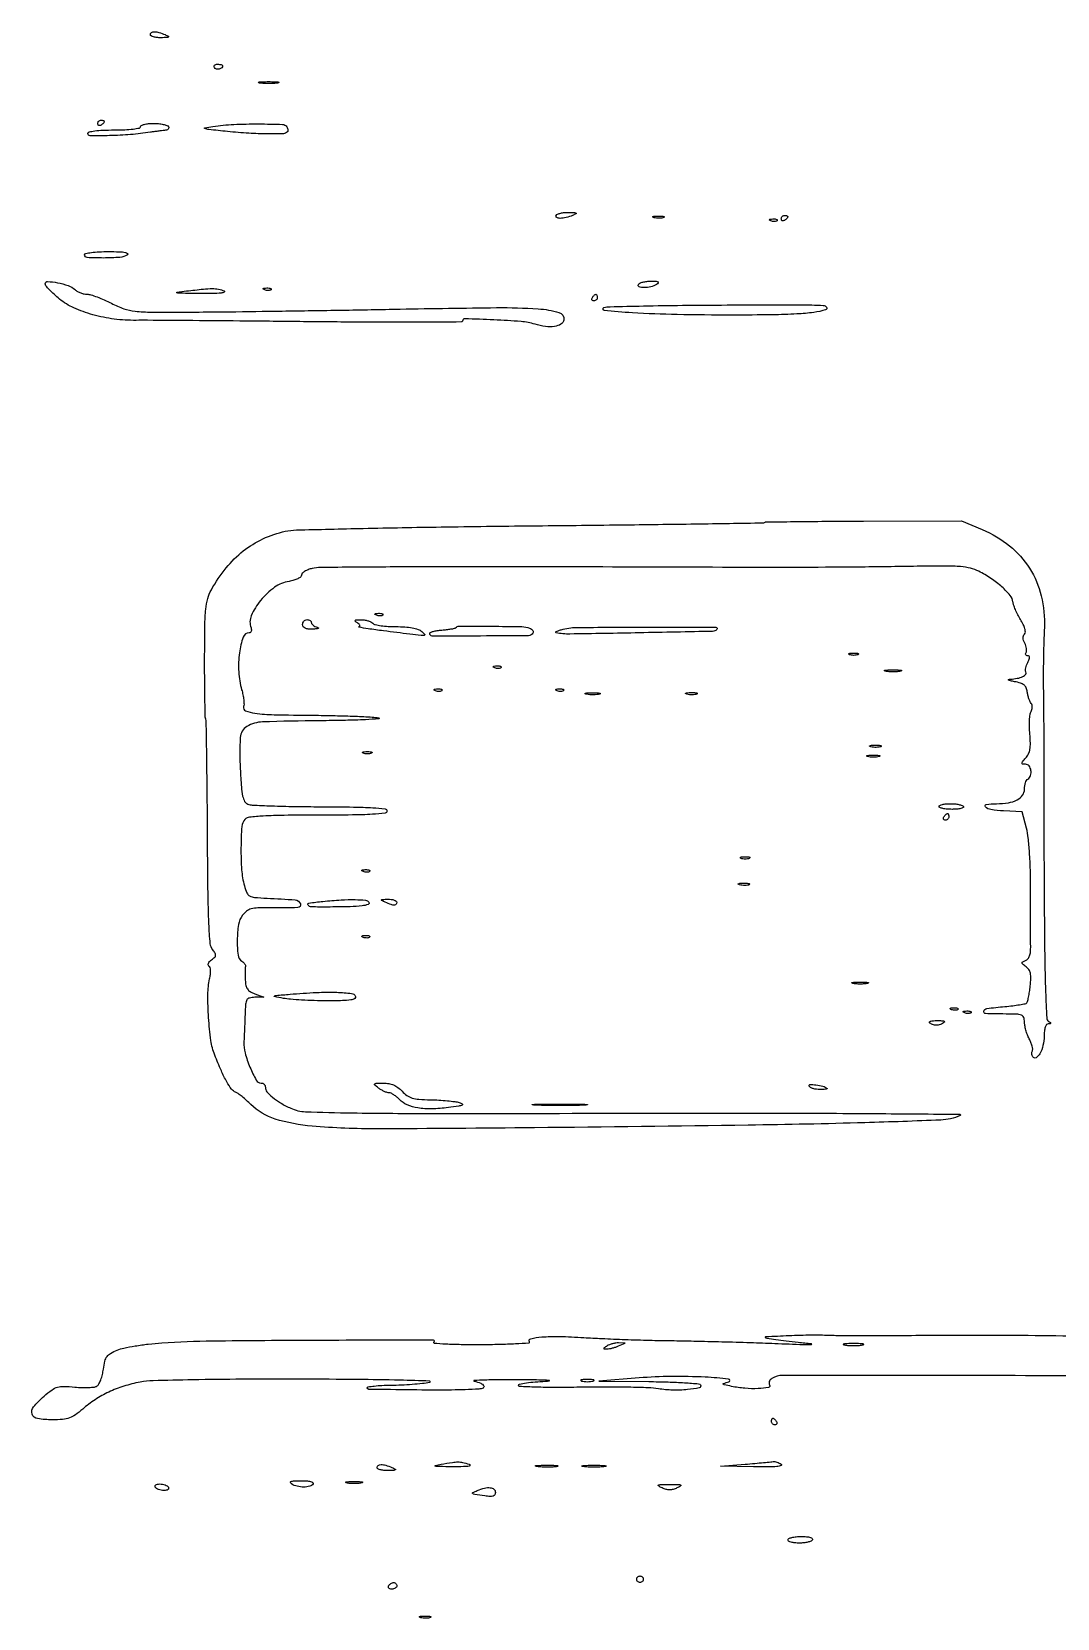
# Model space of a CAD drawing. Extents: x 0 to 1897, y 0 to 3427.
# Drawn here: x 499.9 to 812, y 455.1 to 937.9 of the extents above; entities that cross this region are included whole.
import ezdxf

# ---------------------------------------------------------------- set-up
doc = ezdxf.new("R2010")
doc.units = 0
doc.header["$MEASUREMENT"] = 0

msp = doc.modelspace()

# ---------------------------------------------------------------- linework, layer by layer
for points in [[(540.5, 937, -0.018923), (541.506264, 936.521716, -0.552992), (541.524829, 936.287152, -0.150234), (541.080913, 936.12949, -0.005351), (539.25, 936.070285, -0.029148), (538.004754, 936.115952, -0.045955), (536.954687, 936.314396, -0.058404), (536.222366, 936.619968, -0.271066), (536, 937, -0.255204), (536.34712, 937.635791, -0.143808), (537.213987, 937.89038, -0.073362), (538.629152, 937.681619, -0.028241)], [(558, 927.559017, -0.211827), (557.716404, 926.919648, -0.127879), (556.969093, 926.529206, -0.122608), (556.101938, 926.54388, -0.191362), (555.510081, 926.983688, -0.136093), (555.397824, 927.36964, -0.190788), (555.524436, 927.701458, -0.140899), (555.890269, 927.925389, -0.067432), (556.440983, 928, -0.026751), (557.038367, 927.968016, -0.042195), (557.542039, 927.870461, -0.051652), (557.89701, 927.729146, -0.279105)], [(574.75, 922.283746, -0.023547), (573.497782, 922.153981, -0.014044), (572, 922.111902, -0.014044), (570.502218, 922.153981, -0.023547), (569.25, 922.283746, -0.124239), (568.887591, 922.435926, -0.664672), (568.923437, 922.577962, -0.03126), (570.02938, 922.675363, -0.006336), (572, 922.700336, -0.006336), (573.97062, 922.675363, -0.03126), (575.076563, 922.577962, -0.664672), (575.112409, 922.435926, -0.124239)], [(541.5, 909, -0.171676), (541.585014, 908.607946, -0.170004), (541.405088, 908.247771, -0.113599), (540.956852, 907.976342, -0.058053), (540.309017, 907.843476, 0.006601), (539.439714, 907.756685, 0.002942), (538.297024, 907.620528, 0.002912), (537.08944, 907.462279, 0.003939), (536, 907.304302, -0.017674), (529.98932, 906.600652, -0.014903), (523.591245, 906.271577, -0.006559), (517.669565, 906.22143, -0.412853), (517, 906.894115, -0.342148), (517.379931, 907.384333, -0.028703), (519.058506, 907.715441, -0.024795), (521.540761, 907.933909, -0.009552), (525, 908, 0.010616), (528.198174, 908.067911, 0.020476), (530.75, 908.28125, 0.01702), (532.659026, 908.586179, 0.358912), (533, 909, -0.293924), (533.248983, 909.38696, -0.044731), (534.157664, 909.70625, -0.038191), (535.43068, 909.927595, -0.023957), (536.940983, 910, -0.023552), (538.49521, 909.92675, -0.030444), (539.90585, 909.70625, -0.031293), (541.01959, 909.387806, -0.17067)], [(522, 910.559017, -0.151918), (521.934461, 910.34829, -0.038439), (521.70625, 910.066025, -0.035638), (521.382774, 909.768994, -0.029505), (521, 909.5, -0.082592), (520.6179, 909.343488, -0.161196), (520.29375, 909.3746, -0.182303), (520.078288, 909.586039, -0.108972), (520, 909.940983, -0.093332), (520.076123, 910.345238, -0.09642), (520.29375, 910.688914, -0.099167), (520.618444, 910.918938, -0.105053), (521, 911, -0.042167), (521.382849, 910.967655, -0.061769), (521.70625, 910.870461, -0.081139), (521.92554, 910.727648, -0.210953)], [(577.541119, 908.933469, -0.047137), (577.759624, 908.491746, -0.058048), (577.872931, 908.046517, -0.068945), (577.871233, 907.663993, -0.162223), (577.745073, 907.41174, -0.191277), (576.470174, 906.86155, -0.008936), (571.684744, 906.806279, -0.013855), (565.931302, 907.002146, -0.009854), (559.5, 907.527104, -0.001474), (553.836693, 908.118793, -0.055877), (552.586182, 908.396707, -0.768447), (552.605471, 908.672063, -0.012867), (555, 909.070101, -0.022361), (561.394223, 909.674714, -0.013907), (568.92791, 909.8386, -0.006229), (576.208484, 909.703755, -0.251682)], [(664.5, 882, -0.040316), (662.496822, 881.324433, -0.061247), (660.675382, 881.100478, -0.134003), (659.653312, 881.379408, -0.4203), (659.5, 882, -0.156831), (659.947323, 882.38146, -0.038911), (660.873838, 882.685604, -0.035978), (662.042126, 882.883116, -0.029403), (663.309017, 882.929715, -0.005245), (665.120534, 882.870796, -0.156206), (665.545393, 882.714308, -0.547298), (665.523682, 882.482909, -0.017465)], [(692.269032, 881.344063, -0.06278), (691.671085, 881.185595, -0.030339), (690.880008, 881.127736, -0.029507), (690.036634, 881.167106, -0.037336), (689.269032, 881.307009, -0.087174), (688.883358, 881.48334, -0.597527), (688.900903, 881.643467, -0.080377), (689.431793, 881.764444, -0.012823), (690.5, 881.805051, -0.014395), (691.580113, 881.787295, -0.052471), (692.257153, 881.684921, -0.333666), (692.386009, 881.52287, -0.31318)], [(726.729167, 880.395833, -0.126455), (726.402231, 880.202593, -0.060344), (725.916927, 880.123424, -0.05415), (725.359369, 880.160852, -0.051402), (724.8125, 880.316886, -0.054073), (724.395823, 880.538436, -0.470617), (724.37858, 880.720685, -0.168741), (724.670344, 880.862007, -0.018894), (725.416667, 880.921053, -0.028489), (726.112848, 880.910055, -0.077125), (726.592839, 880.799335, -0.208169), (726.77538, 880.614691, -0.296942)], [(730, 881.559017, -0.151918), (729.934461, 881.34829, -0.038439), (729.70625, 881.066025, -0.035638), (729.382774, 880.768994, -0.029505), (729, 880.5, -0.082592), (728.6179, 880.343488, -0.161196), (728.29375, 880.3746, -0.182303), (728.078288, 880.586039, -0.108972), (728, 880.940983, -0.093332), (728.076123, 881.345238, -0.09642), (728.29375, 881.688914, -0.099167), (728.618444, 881.918938, -0.105053), (729, 882, -0.042167), (729.382849, 881.967655, -0.061769), (729.70625, 881.870461, -0.081139), (729.92554, 881.727648, -0.210953)], [(529, 870, -0.125324), (526.689857, 869.223181, -0.018762), (521.75568, 869.037967, -0.013245), (516.787533, 869.169599, -0.39878), (516, 870, -0.353136), (516.328989, 870.407723, -0.019488), (518.058672, 870.711697, -0.022299), (520.377702, 870.921917, -0.011982), (523.25, 870.984687, -0.007264), (526.540485, 870.929926, -0.034623), (528.410613, 870.741557, -0.155409), (529.044105, 870.413397, -0.477379)], [(513.078741, 859.415387, 0.054799), (513.835829, 858.873286, 0.035924), (514.807399, 858.41577, 0.035985), (515.831331, 858.103126, 0.05616), (516.746579, 858, -0.073405), (517.881769, 857.832439, -0.015445), (519.788327, 857.192188, -0.015873), (521.973203, 856.302719, -0.014451), (524.167838, 855.25, 0.034912), (527.959541, 853.618375, 0.05809), (531.349199, 852.858535, 0.025222), (536.374177, 852.586738, 0.002075), (549.5, 852.593899, 0.001875), (559.985467, 852.682445, 0.000547), (576.118832, 852.896841, 0.00055), (594.281669, 853.178062, 0.000589), (612.032194, 853.493334, -0.002073), (641.377133, 853.927387, -0.019413), (654.006853, 853.57142, -0.050771), (660.339467, 852.494466, -0.390486), (661.794684, 850.154329, -0.214644), (660.911481, 848.893603, -0.098931), (658.981573, 848.211771, -0.069234), (656.24611, 848.20044, -0.041013), (653.0537, 848.901219, 0.05474), (648.805606, 849.712473, 0.00925), (640.545001, 850.215556, 0.003326), (631.714412, 850.530712, 0.423062), (630.999272, 849.835269, -0.41318), (630.730885, 849.565342, -0.000195), (617.120099, 849.507684, -0.002199), (601.867998, 849.516098, -0.001318), (583.75, 849.653538, 0.000225), (565.295962, 849.833866, 0.000324), (548.9611, 849.975537, 0.000169), (535.112894, 850.081995, 0.005207), (531.670765, 850.07145, -0.035509), (525.009334, 850.454982, -0.035605), (518.475336, 851.777313, -0.037974), (512.709191, 853.861046, -0.066044), (508.39088, 856.535903, -0.013233), (506.708931, 857.990201, -0.018458), (505.289821, 859.383763, -0.015053), (504.212474, 860.593772, -0.176128), (504, 861.17824, -0.430259), (504.751587, 861.889963, -0.034342), (507.777138, 861.515534, -0.036821), (511.023958, 860.633021, -0.098287)], [(558.5, 859, -0.64881), (558.504756, 858.656937, -0.083118), (557.521388, 858.387184, -0.022011), (555.00585, 858.24147, -0.005901), (551, 858.233282, -0.001071), (545.312756, 858.300965, -0.043863), (544.085745, 858.426199, -0.845117), (544.089733, 858.608357, -0.005915), (547, 859, -0.004537), (552.12529, 859.580933, -0.025954), (554.858328, 859.722893, -0.048165), (556.747794, 859.540456, -0.053387)], [(572.729167, 859.395833, -0.126455), (572.402231, 859.202593, -0.060344), (571.916927, 859.123424, -0.05415), (571.359369, 859.160852, -0.051402), (570.8125, 859.316886, -0.054073), (570.395823, 859.538436, -0.470617), (570.37858, 859.720685, -0.168741), (570.670344, 859.862007, -0.018894), (571.416667, 859.921053, -0.028489), (572.112848, 859.910055, -0.077125), (572.592839, 859.799335, -0.208169), (572.77538, 859.614691, -0.296942)], [(690, 861, -0.086211), (688.307113, 860.280789, -0.057498), (686.209232, 860.038739, -0.091939), (684.731764, 860.312729, -0.470062), (684.5, 861, -0.154173), (684.946892, 861.385117, -0.038112), (685.873838, 861.701752, -0.035387), (687.042129, 861.917041, -0.02908), (688.309017, 861.984687, -0.010855), (689.891116, 861.94274, -0.120351), (690.493051, 861.764579, -0.473384), (690.541172, 861.464916, -0.068112)], [(672, 857, -0.105053), (671.918938, 856.618444, -0.099167), (671.688914, 856.29375, -0.09642), (671.345238, 856.076123, -0.093332), (670.940983, 856, -0.108972), (670.586039, 856.078288, -0.182303), (670.3746, 856.29375, -0.161196), (670.343488, 856.6179, -0.082592), (670.5, 857, -0.029505), (670.768994, 857.382774, -0.035638), (671.066025, 857.70625, -0.038439), (671.34829, 857.934461, -0.151918), (671.559017, 858, -0.210953), (671.727648, 857.92554, -0.081139), (671.870461, 857.70625, -0.061769), (671.967655, 857.382849, -0.042167)], [(741.5, 853.285343, -0.045184), (737.871478, 852.481509, -0.017711), (732.762029, 852.008642, -0.011086), (725.233772, 851.747349, -0.002811), (713, 851.662924, -0.005293), (696.281608, 851.818523, -0.009732), (682.682714, 852.354002, -0.014203), (674.058565, 853.10815, -0.830808), (674, 853.959578, -0.057064), (675.883472, 854.223034, -0.001029), (686.046875, 854.455954, -0.002547), (697.906301, 854.642895, -0.001696), (711.5, 854.741797, -0.000677), (733.724938, 854.797997, -0.012422), (740.786198, 854.630838, -0.250678), (741.782845, 854.033767, -0.483764)], [(789.159831, 786.37634, -0.070356), (797.458342, 781.450691, -0.082712), (803.546369, 774.642303, -0.082468), (807.111065, 766.210699, -0.069441), (808.048736, 756.550541, 0.003486), (807.831239, 750.325691, 0.005138), (807.734549, 744.857243, 0.003793), (807.735738, 738.303309, 0.001046), (807.837329, 728, -0.000938), (807.887406, 723.030382, -0.001188), (807.914156, 718.4375, -0.000934), (807.920243, 714.585213, -0.009692), (807.889057, 713, 0.010306), (807.854596, 711.131572, 0.000163), (807.881116, 700.5125, 0.000431), (807.926628, 688.168811, 0.000286), (807.999199, 674, 0.001686), (808.155113, 656.8032, 0.00598), (808.424215, 645.775441, 0.002883), (808.760769, 637.790089, 0.242867), (809.353513, 636.765313, -0.021154), (809.867511, 636.404389, -0.269626), (809.953627, 636.194635, -0.339867), (809.810311, 636.053309, -0.027737), (809.25, 636.015313, 0.23137), (808.731607, 635.753948, 0.08041), (808.327948, 634.994594, 0.054009), (808.062409, 633.808276, 0.025958), (807.968197, 632.25, -0.05597), (807.626048, 629.419689, -0.066582), (806.666163, 626.908411, -0.132248), (805.519687, 625.704655, -0.41223), (804.536984, 625.940159, -0.062945), (804.324275, 626.406603, -0.056074), (804.223555, 626.930046, -0.059301), (804.243728, 627.429118, -0.098999), (804.389805, 627.8217, 0.170941), (804.497023, 628.312766, 0.032775), (804.322874, 629.222354, 0.031518), (803.96633, 630.30657, 0.024468), (803.448822, 631.436007, -0.029509), (802.893996, 632.679824, -0.021945), (802.425591, 634.109083, -0.022339), (802.102419, 635.500973, -0.0459), (802, 636.614307, 0.088644), (801.75833, 637.966742, 0.220548), (801.062672, 638.659068, 0.080936), (799.543407, 638.947051, 0.006453), (795.440983, 639, -0.009965), (790.147628, 639.105507, -0.48096), (789.597458, 639.853245, -0.304601), (790.5366, 640.672276, -0.008853), (796.050589, 641.270871, 0.0074), (798.429671, 641.522148, 0.010711), (800.522068, 641.820109, 0.006637), (802.253632, 642.128311, 0.150107), (802.696272, 642.362939, 0.136682), (802.93169, 642.780163, 0.00976), (803.228419, 644.091595, 0.013157), (803.514559, 645.694191, 0.009534), (803.751972, 647.491863, 0.017847), (803.935333, 649.882498, 0.062897), (803.805062, 651.415559, 0.096373), (803.343432, 652.499691, 0.086393), (802.494404, 653.380434, -0.014283), (801.476922, 654.170001, -0.203198), (801.268513, 654.568995, -0.301399), (801.451465, 654.899897, -0.02847), (802.339688, 655.300109, 0.127976), (803.058565, 655.814381, 0.089935), (803.551578, 656.683764, 0.062714), (803.825116, 657.959525, 0.026605), (803.8825, 659.710935, -0.00409), (803.855135, 661.942237, -0.000637), (803.84275, 666.352587, -0.000709), (803.842149, 671.553577, -0.000618), (803.855974, 677, 0.007813), (803.786955, 682.823728, 0.010119), (803.532183, 688.159417, 0.010782), (803.131763, 692.620845, 0.036305), (802.596973, 695.5), (801.287024, 700.5), (795.643512, 700.799904, -0.023134), (791.793504, 701.183673, -0.160829), (790.12359, 702.020493, -0.616349), (790.370355, 702.771717, -0.037194), (793.4349, 703, 0.037783), (797.095322, 703.277, 0.081428), (799.77658, 704.146413, 0.119256), (801.403776, 705.554812, 0.156243), (802, 707.416232, -0.037268), (802.07383, 708.405384, -0.041167), (802.29375, 709.339204, -0.045185), (802.615441, 710.091902, -0.131506), (803, 710.5, 0.176904), (803.837564, 711.563649, 0.115862), (803.973254, 713.134652, 0.129333), (803.400614, 714.482395, 0.231977), (802.345012, 715, -0.030305), (801.423325, 715.055916, -0.38892), (801.217177, 715.296836, -0.168736), (801.383788, 715.728468, -0.008215), (802.409764, 716.90029, 0.072957), (803.22226, 718.114016, 0.069728), (803.667677, 719.52872, 0.048487), (803.79808, 721.41852, 0.016026), (803.630939, 724.198367, -0.016935), (803.50439, 726.368918, -0.019947), (803.536332, 728.427204, -0.019243), (803.697943, 730.143476, -0.105693), (804.008985, 731.014538, 0.070188), (804.280763, 731.634027, 0.065392), (804.379291, 732.319874, 0.069559), (804.296987, 732.965427, 0.105593), (804.038616, 733.466462, -0.067092), (803.689006, 734.033463, -0.023253), (803.338852, 734.930773, -0.022616), (803.040491, 735.967065, -0.024418), (802.845818, 737, 0.066144), (802.495462, 738.268143, 0.122566), (801.85667, 739.116218, 0.096295), (800.778076, 739.690586, 0.030623), (799, 740.118359, -0.01053), (797.726384, 740.37114, -0.074109), (797.137547, 740.596105, -0.643757), (797.151969, 740.763321, -0.070158), (797.668213, 740.868359, 0.032195), (799.823834, 741.139241, 0.061252), (801.484878, 741.674486, 0.10702), (802.391133, 742.359582, 0.32691), (802.448012, 743.084118, -0.140383), (802.31417, 743.559156, -0.045129), (802.383953, 744.295339, -0.04092), (802.614965, 745.141553, -0.035791), (802.98894, 745.979333, 0.021836), (803.45003, 746.939417, 0.102958), (803.570144, 747.535405, 0.241819), (803.397649, 747.866051, 0.15508), (802.976167, 748, -0.101351), (802.605923, 748.075828, -0.177767), (802.381183, 748.287679, -0.167381), (802.339201, 748.605414, -0.088544), (802.487227, 748.979333, 0.123513), (802.648782, 749.487533, 0.049942), (802.621107, 750.219557, 0.045405), (802.430631, 751.039201, 0.043105), (802.093048, 751.826137, -0.046839), (801.742294, 752.660893, -0.069842), (801.612628, 753.44094, -0.084498), (801.709189, 754.11001, -0.118924), (802.022387, 754.622387, 0.203925), (802.268602, 755.233388, 0.062973), (802.12209, 756.236377, 0.046607), (801.631872, 757.523203, 0.024327), (800.799828, 759.025583, -0.019027), (799.963763, 760.49819, -0.018287), (799.230166, 762.049417, -0.018568), (798.685159, 763.462767, -0.060809), (798.477328, 764.440516, 0.155177), (797.67354, 766.363737, 0.034682), (795.158312, 768.94156, 0.033989), (791.800805, 771.549483, 0.03258), (788.074503, 773.719337, 0.05611), (785.573847, 774.632343, 0.037746), (782.570507, 775.124759, 0.021587), (778.169989, 775.318005, 0.004587), (770.5, 775.253147, -0.0019), (752.420861, 775.003083, -0.002059), (734.817915, 774.898989, -0.001119), (710.088807, 774.909938, -0.000177), (661.5, 775.057399, 0.000951), (633.284478, 775.099346, 0.001485), (608.989063, 775.01712, 0.000394), (587.791211, 774.865708, 0.053439), (585.25, 774.572924, 0.03566), (584.005804, 774.197875, 0.048301), (582.954687, 773.676324, 0.057747), (582.226125, 773.096165, 0.198275), (582, 772.548353, -0.223726), (581.743762, 772.004355, -0.056391), (580.901784, 771.455448, -0.045988), (579.68281, 770.978224, -0.030679), (578.218592, 770.650945, 0.116955), (573.816451, 768.834134, 0.065158), (569.566411, 764.839738, 0.068239), (566.722426, 760.201051, 0.197546), (566.635041, 756.508684, -0.066245), (566.772684, 755.931529, -0.113746), (566.711467, 755.443176, -0.152218), (566.46543, 755.121764, -0.155061), (566.082238, 755, 0.321518), (564.216701, 753.662088, 0.04873), (563.112336, 748.926203, 0.046283), (562.882892, 743.078256, 0.056324), (563.787059, 737.675403, -0.019069), (564.168948, 736.116281, -0.021525), (564.413073, 734.594175, -0.021374), (564.50846, 733.294243, -0.099555), (564.383432, 732.556825, 0.406647), (564.93577, 731.272113, 0.066832), (567.818537, 730.508806, 0.025655), (573.644997, 730.076399, 0.003754), (585.5, 729.89534, -0.003555), (592.229759, 729.795239, -0.004632), (598.3875, 729.602756, -0.00348), (603.537836, 729.358073, -0.042042), (605.5, 729.08463, -0.85916), (605.480393, 728.810029, -0.008077), (601.45, 728.552594, -0.00663), (595.356642, 728.34306, -0.003144), (587.5, 728.226568, 0.005599), (570.110344, 727.883303, 0.129197), (565.390239, 726.485524, 0.247931), (563.373006, 723.119195, 0.025801), (563.351969, 713.591005, 0.005649), (563.687343, 708.070891, 0.035282), (564.089117, 705.270809, 0.078547), (564.699119, 703.697244, 0.168798), (565.673371, 702.860251, 0.082657), (567.03158, 702.570222, 0.002418), (572.911865, 702.33133, 0.004795), (579.858365, 702.149441, 0.00328), (587.75, 702.070285, -0.00272), (597.862326, 701.980174, -0.01269), (603.685942, 701.748681, -0.012977), (607.414312, 701.408228, -0.380473), (607.999426, 700.75, -0.382462), (607.40794, 700.090458, -0.012391), (603.5588, 699.764923, -0.012302), (597.548152, 699.554527, -0.002597), (587.048559, 699.5, 0.002893), (576.676026, 699.439994, 0.011679), (570.351515, 699.219005, 0.013094), (566.181669, 698.865929, 0.170218), (564.799133, 698.201728, 0.182104), (563.817931, 696.036434, 0.013982), (563.57564, 689.534793, 0.020065), (563.7821, 682.841755, 0.049387), (564.611507, 678, 0.034768), (565.364041, 675.858044, 0.168139), (566.22154, 674.919926, 0.104359), (567.694572, 674.481736, 0.009509), (571.536975, 674.242599, -0.009184), (580.082298, 673.716347, -0.29053), (581.689408, 672.506326, -0.515003), (580.924217, 671.366498, -0.009975), (572.645742, 671.296355, 0.009919), (568.711322, 671.263461, 0.056947), (566.650587, 670.968918, 0.100173), (565.271578, 670.293537, 0.067464), (564.033623, 669.044575, 0.122917), (562.832768, 666.217224, 0.03655), (562.436169, 661.504902, 0.033449), (562.692657, 656.927738, 0.227395), (563.881384, 655.073308, -0.05562), (564.336819, 654.716401, -0.057824), (564.695675, 654.272136, -0.064277), (564.90996, 653.811666, -0.123997), (564.934365, 653.408359, 0.037227), (564.874403, 652.874612, 0.006125), (564.848236, 651.836622, 0.006706), (564.848798, 650.612316, 0.005877), (564.881579, 649.333333, 0.040421), (565.074804, 647.70591, 0.101205), (565.53918, 646.609693, 0.106795), (566.37872, 645.818765, 0.048195), (567.75, 645.162281), (570.5, 644.157895), (567.75, 644.078947, 0.054029), (566.145973, 643.858377, 0.208588), (565.367285, 643.25915, 0.107525), (564.993911, 642.005215, 0.009922), (564.813613, 638.75, -0.000964), (564.729946, 636.51488, -0.000803), (564.632642, 634.140001, -0.00081), (564.536568, 631.966686, -0.002208), (564.459276, 630.428726, 0.081464), (564.816487, 627.13221, 0.031917), (566.322159, 622.79758, 0.025814), (568.218339, 618.869678, 0.273915), (569.686723, 618, -0.096272), (570.187974, 617.902584, -0.097252), (570.614225, 617.624658, -0.098569), (570.899611, 617.209831, -0.101875), (571, 616.722241, 0.172833), (571.497112, 615.327074, 0.048937), (573.14738, 613.66677, 0.040516), (575.615287, 611.943197, 0.025459), (578.741714, 610.324461, 0.097823), (583.20557, 609.270703, 0.005581), (597.402509, 608.906704, 0.003748), (622.204773, 608.73369, 0.000348), (683.5, 608.808253, -0.000699), (725.170114, 608.829676, -0.001602), (756.565306, 608.701363, -0.000312), (782.313398, 608.497585, -0.80992), (782.396895, 608.087238, -0.09224), (776.508756, 606.733054, -0.003357), (753.436596, 605.916414, -0.003768), (717.947585, 605.166405, -0.000704), (652.879047, 604.373444, -0.002139), (605.240456, 604.063856, -0.021125), (585.220794, 604.86553, -0.054231), (573.968375, 607.036849, -0.122208), (566.577495, 611.489172, 0.013418), (565.271573, 612.726824, 0.014356), (563.929566, 613.864129, 0.01403), (562.724316, 614.77326, 0.06303), (561.947492, 615.189908, -0.142342), (560.717949, 616.123046, -0.031954), (559.273132, 618.352873, -0.024391), (557.603831, 621.702973, -0.009398), (555.605551, 626.5, -0.059763), (554.448546, 630.910922, -0.017478), (553.732035, 637.898101, -0.017712), (553.507404, 644.955927, -0.054609), (554.043704, 649.693779, 0.027401), (554.27124, 651.04327, 0.041359), (554.306475, 652.234134, 0.049093), (554.166813, 653.150773, 0.194372), (553.836049, 653.601327, -0.222014), (553.619328, 653.931911, -0.13882), (553.681617, 654.399128, -0.086625), (554.042476, 654.948437, -0.046377), (554.652412, 655.487788, 0.033242), (555.581752, 656.267121, 0.174164), (555.87424, 656.855052, 0.17186), (555.727699, 657.499386, 0.032187), (555.005035, 658.493933, -0.153052), (554.220341, 660.408479, -0.010004), (553.825295, 666.456991, -0.008399), (553.551448, 676.091805, -0.001513), (553.397347, 694.028448, 0.000968), (553.299636, 707.054762, 0.001557), (553.160265, 718.15872, 0.00025), (553.001282, 727.993218, 0.097764), (552.854565, 728.676303, -0.09652), (552.711396, 729.334954, -0.000875), (552.6109, 734.398664, -0.002953), (552.539784, 740.232922, -0.001899), (552.522966, 747, -0.003025), (552.598042, 757.197831, -0.020715), (552.87324, 762.211499, -0.042833), (553.462196, 765.414017, -0.061088), (554.558942, 768.085868, -0.042391), (559.065372, 774.725983, -0.055177), (564.287967, 779.887926, -0.058137), (570.273216, 783.583693, -0.055499), (577.041832, 785.873007, -0.047574), (580.452873, 786.284952, -0.000695), (600.785624, 786.767312, -0.001887), (624.50427, 787.207439, -0.001216), (652, 787.546987, 0.000441), (679.058878, 787.839219, 0.00073), (701.900907, 788.139399, 0.000033), (722.516501, 788.441756, 0.18063), (722.875428, 788.581854, -0.180931), (723.229332, 788.719754, -0.00018), (731.889743, 788.834124, -0.001724), (741.588768, 788.925277, -0.001053), (753.035259, 788.969281), (782.819662, 789.021038)], [(585, 758.073324, 0.159836), (585.127374, 757.68505, 0.067019), (585.514063, 757.284521, 0.05682), (586.080469, 756.932857, 0.046657), (586.75, 756.689326, -0.109294), (587.105324, 756.50734, -0.560817), (587.080208, 756.332266, -0.078397), (586.513592, 756.187815, -0.013886), (585.416667, 756.116001, -0.030075), (584.019582, 756.147481, -0.085016), (583.077889, 756.390228, -0.138483), (582.5356, 756.844333, -0.15074), (582.333333, 757.5, -0.087646), (582.434507, 758.072738, -0.094518), (582.725, 758.559375, -0.100101), (583.158026, 758.884901, -0.111732), (583.666667, 759, -0.067745), (584.176317, 758.930629, -0.0844), (584.608333, 758.727789, -0.099675), (584.897227, 758.426703, -0.142463)], [(603.681423, 757.918577, 0.140476), (604.438908, 757.498571, 0.019892), (606.207548, 757.163251, 0.02137), (608.385932, 756.933998, 0.016727), (610.762403, 756.865849, -0.017599), (613.470233, 756.783474, -0.030339), (615.706493, 756.499601, -0.036986), (617.454829, 756.032891, -0.086962), (618.63098, 755.377643, -0.049059), (619.455334, 754.562442, -0.55935), (619.335622, 754.209544, -0.083657), (618.36385, 754.15425, -0.003705), (615, 754.551317, -0.001047), (606.924885, 755.582401, -0.004823), (602.25432, 756.234578, -0.006687), (599.498693, 756.684251, -0.844654), (599.5, 756.868292, 0.199867), (599.739885, 757.017176, 0.26517), (599.765625, 757.267694, 0.109523), (599.509624, 757.615726, 0.036187), (599, 758, -0.034104), (598.33169, 758.499578, -0.446029), (598.325741, 758.774854, -0.177483), (598.731334, 758.947294, -0.011173), (600.05, 758.984687, -0.037983), (601.105607, 758.910753, -0.034939), (602.168605, 758.677834, -0.036795), (603.087307, 758.332962, -0.088411)], [(606.729167, 760.395833, -0.126455), (606.402231, 760.202593, -0.060344), (605.916927, 760.123424, -0.05415), (605.359369, 760.160852, -0.051402), (604.8125, 760.316886, -0.054073), (604.395823, 760.538436, -0.470617), (604.37858, 760.720685, -0.168741), (604.670344, 760.862007, -0.018894), (605.416667, 760.921053, -0.028489), (606.112848, 760.910055, -0.077125), (606.592839, 760.799335, -0.208169), (606.77538, 760.614691, -0.296942)], [(651.412469, 756.395215, -0.060475), (651.974366, 756.097516, -0.091339), (652.363026, 755.705116, -0.120446), (652.521017, 755.283716, -0.169737), (652.435239, 754.895215, -0.257312), (651.045745, 754.111547, -0.001665), (636.461306, 754.016778, -0.001425), (621.781523, 754.012109, -0.413472), (621, 754.795613, -0.299366), (621.213137, 755.119691, -0.033199), (622.090485, 755.430955, -0.031761), (623.289564, 755.687848, -0.020079), (624.712289, 755.841235, 0.010546), (626.167369, 755.970108, 0.014511), (627.467567, 756.151278, 0.011126), (628.529188, 756.35514, 0.144347), (628.878956, 756.545622, -0.198872), (630.022086, 757.019227, -0.001708), (639.719129, 756.987619, -0.003224), (649.004632, 756.865759, -0.086927)], [(708.343393, 755.952581, -0.192036), (707.112754, 755.431594, -0.000359), (684.807464, 754.978744, -0.001083), (663.650411, 754.610212, -0.054021), (659.5, 754.996001, -0.398181), (659.39349, 755.14765, -0.221215), (659.528125, 755.352701, -0.051328), (660.102611, 755.6315, -0.016716), (661, 755.924732, -0.068667), (665.697362, 756.611991, -0.001893), (686.374617, 756.702424, -0.000801), (708.045336, 756.680469, -0.669214)], [(751.25, 748.337719, -0.057986), (750.679992, 748.181385, -0.037979), (750, 748.12966, -0.037979), (749.320008, 748.181385, -0.057986), (748.75, 748.337719, -0.174857), (748.540618, 748.525001, -0.447206), (748.601562, 748.693942, -0.078554), (749.10856, 748.810911, -0.017491), (750, 748.842105, -0.017491), (750.89144, 748.810911, -0.078554), (751.398438, 748.693942, -0.447206), (751.459382, 748.525001, -0.174857)], [(642.729167, 744.395833, -0.126455), (642.402231, 744.202593, -0.060344), (641.916927, 744.123424, -0.05415), (641.359369, 744.160852, -0.051402), (640.8125, 744.316886, -0.054073), (640.395823, 744.538436, -0.470617), (640.37858, 744.720685, -0.168741), (640.670344, 744.862007, -0.018894), (641.416667, 744.921053, -0.028489), (642.112848, 744.910055, -0.077125), (642.592839, 744.799335, -0.208169), (642.77538, 744.614691, -0.296942)], [(764.25, 743.294267, -0.029693), (763.225293, 743.159351, -0.017887), (762, 743.115502, -0.017887), (760.774707, 743.159351, -0.029693), (759.75, 743.294267, -0.142433), (759.439977, 743.453014, -0.611425), (759.482813, 743.600334, -0.039503), (760.38851, 743.701569, -0.008087), (762, 743.727636, -0.008087), (763.61149, 743.701569, -0.039503), (764.517187, 743.600334, -0.611425), (764.560023, 743.453014, -0.142433)], [(624.729167, 737.395833, -0.126455), (624.402231, 737.202593, -0.060344), (623.916927, 737.123424, -0.05415), (623.359369, 737.160852, -0.051402), (622.8125, 737.316886, -0.054073), (622.395823, 737.538436, -0.470617), (622.37858, 737.720685, -0.168741), (622.670344, 737.862007, -0.018894), (623.416667, 737.921053, -0.028489), (624.112848, 737.910055, -0.077125), (624.592839, 737.799335, -0.208169), (624.77538, 737.614691, -0.296942)], [(661.729167, 737.395833, -0.126455), (661.402231, 737.202593, -0.060344), (660.916927, 737.123424, -0.05415), (660.359369, 737.160852, -0.051402), (659.8125, 737.316886, -0.054073), (659.395823, 737.538436, -0.470617), (659.37858, 737.720685, -0.168741), (659.670344, 737.862007, -0.018894), (660.416667, 737.921053, -0.028489), (661.112848, 737.910055, -0.077125), (661.592839, 737.799335, -0.208169), (661.77538, 737.614691, -0.296942)], [(672.761659, 736.31292, -0.041951), (671.934218, 736.169017, -0.020826), (670.869594, 736.119272, -0.020511), (669.754739, 736.159391, -0.028254), (668.761659, 736.292739, -0.082665), (668.319562, 736.45659, -0.67161), (668.339362, 736.605813, -0.053901), (669.071102, 736.715166, -0.008901), (670.5, 736.747817, -0.009782), (671.938425, 736.726931, -0.038992), (672.814362, 736.62839, -0.417468), (672.916221, 736.476221, -0.285845)], [(702.269032, 736.344063, -0.06278), (701.671085, 736.185595, -0.030339), (700.880008, 736.127736, -0.029507), (700.036634, 736.167106, -0.037336), (699.269032, 736.307009, -0.087174), (698.883358, 736.48334, -0.597527), (698.900903, 736.643467, -0.080377), (699.431793, 736.764444, -0.012823), (700.5, 736.805051, -0.014395), (701.580113, 736.787295, -0.052471), (702.257153, 736.684921, -0.333666), (702.386009, 736.52287, -0.31318)], [(758.269032, 720.344063, -0.06278), (757.671085, 720.185595, -0.030339), (756.880008, 720.127736, -0.029507), (756.036634, 720.167106, -0.037336), (755.269032, 720.307009, -0.087174), (754.883358, 720.48334, -0.597527), (754.900903, 720.643467, -0.080377), (755.431793, 720.764444, -0.012823), (756.5, 720.805051, -0.014395), (757.580113, 720.787295, -0.052471), (758.257153, 720.684921, -0.333666), (758.386009, 720.52287, -0.31318)], [(603.25, 718.337719, -0.057986), (602.679992, 718.181385, -0.037979), (602, 718.12966, -0.037979), (601.320008, 718.181385, -0.057986), (600.75, 718.337719, -0.174857), (600.540618, 718.525001, -0.447206), (600.601562, 718.693942, -0.078554), (601.10856, 718.810911, -0.017491), (602, 718.842105, -0.017491), (602.89144, 718.810911, -0.078554), (603.398438, 718.693942, -0.447206), (603.459382, 718.525001, -0.174857)], [(757.75, 717.310674, -0.039571), (756.952734, 717.168469, -0.024357), (756, 717.122029, -0.024357), (755.047266, 717.168469, -0.039571), (754.25, 717.310674, -0.161593), (753.99086, 717.478988, -0.542911), (754.042188, 717.633659, -0.052887), (754.748017, 717.740287, -0.011065), (756, 717.767997, -0.011065), (757.251983, 717.740287, -0.052887), (757.957812, 717.633659, -0.542911), (758.00914, 717.478988, -0.161593)], [(783.415723, 702.136364, -0.427449), (783.329749, 701.80562, -0.065768), (782.625108, 701.52642, -0.040938), (781.462583, 701.333947, -0.020565), (779.97474, 701.272727, -0.020474), (778.451275, 701.335138, -0.033029), (777.16758, 701.52642, -0.035741), (776.233164, 701.800594, -0.313158), (776, 702.136364, -0.295356), (776.216347, 702.470663, -0.04406), (777.010789, 702.746307, -0.037806), (778.12228, 702.937478, -0.023692), (779.440983, 703, -0.023299), (780.797604, 702.93675, -0.030203), (782.027968, 702.746307, -0.03095), (782.9993, 702.47137, -0.171529)], [(779, 699, -0.105053), (778.918938, 698.618444, -0.099167), (778.688914, 698.29375, -0.09642), (778.345238, 698.076123, -0.093332), (777.940983, 698, -0.108972), (777.586039, 698.078288, -0.182303), (777.3746, 698.29375, -0.161196), (777.343488, 698.6179, -0.082592), (777.5, 699, -0.029505), (777.768994, 699.382774, -0.035638), (778.066025, 699.70625, -0.038439), (778.34829, 699.934461, -0.151918), (778.559017, 700, -0.210953), (778.727648, 699.92554, -0.081139), (778.870461, 699.70625, -0.061769), (778.967655, 699.382849, -0.042167)], [(718.25, 686.337719, -0.057986), (717.679992, 686.181385, -0.037979), (717, 686.12966, -0.037979), (716.320008, 686.181385, -0.057986), (715.75, 686.337719, -0.174857), (715.540618, 686.525001, -0.447206), (715.601562, 686.693942, -0.078554), (716.10856, 686.810911, -0.017491), (717, 686.842105, -0.017491), (717.89144, 686.810911, -0.078554), (718.398438, 686.693942, -0.447206), (718.459382, 686.525001, -0.174857)], [(602.729167, 682.395833, -0.126455), (602.402231, 682.202593, -0.060344), (601.916927, 682.123424, -0.05415), (601.359369, 682.160852, -0.051402), (600.8125, 682.316886, -0.054073), (600.395823, 682.538436, -0.470617), (600.37858, 682.720685, -0.168741), (600.670344, 682.862007, -0.018894), (601.416667, 682.921053, -0.028489), (602.112848, 682.910055, -0.077125), (602.592839, 682.799335, -0.208169), (602.77538, 682.614691, -0.296942)], [(718.269032, 678.344063, -0.06278), (717.671085, 678.185595, -0.030339), (716.880008, 678.127736, -0.029507), (716.036634, 678.167106, -0.037336), (715.269032, 678.307009, -0.087174), (714.883358, 678.48334, -0.597527), (714.900903, 678.643467, -0.080377), (715.431793, 678.764444, -0.012823), (716.5, 678.805051, -0.014395), (717.580113, 678.787295, -0.052471), (718.257153, 678.684921, -0.333666), (718.386009, 678.52287, -0.31318)], [(602.5, 673, -0.479658), (602.257413, 672.316195, -0.055406), (600.426467, 671.897705, -0.02291), (596.790973, 671.649399, -0.003846), (589.808866, 671.546823, -0.008088), (585.053739, 671.59047, -0.22742), (583.982331, 672.138201, -0.572781), (584.233179, 672.749576, -0.01044), (588.5, 673.265071, -0.009498), (594.022565, 673.70981, -0.020076), (598.316628, 673.800926, -0.018873), (601.501443, 673.620242, -0.234884)], [(611, 673, -0.163981), (610.78941, 672.375152, -0.234317), (610.274268, 672.119714, -0.087053), (609.28872, 672.292613, -0.014632), (607.5, 673, -0.009027), (606.343561, 673.521868, -0.485414), (606.296589, 673.727088, -0.215481), (606.584787, 673.872581, -0.004372), (608.25, 673.929715, -0.034583), (609.303371, 673.883773, -0.053373), (610.192188, 673.685604, -0.070412), (610.802156, 673.37836, -0.24567)], [(602.729167, 662.395833, -0.126455), (602.402231, 662.202593, -0.060344), (601.916927, 662.123424, -0.05415), (601.359369, 662.160852, -0.051402), (600.8125, 662.316886, -0.054073), (600.395823, 662.538436, -0.470617), (600.37858, 662.720685, -0.168741), (600.670344, 662.862007, -0.018894), (601.416667, 662.921053, -0.028489), (602.112848, 662.910055, -0.077125), (602.592839, 662.799335, -0.208169), (602.77538, 662.614691, -0.296942)], [(754.25, 648.294267, -0.029693), (753.225293, 648.159351, -0.017887), (752, 648.115502, -0.017887), (750.774707, 648.159351, -0.029693), (749.75, 648.294267, -0.142433), (749.439977, 648.453014, -0.611425), (749.482813, 648.600334, -0.039503), (750.38851, 648.701569, -0.008087), (752, 648.727636, -0.008087), (753.61149, 648.701569, -0.039503), (754.517187, 648.600334, -0.611425), (754.560023, 648.453014, -0.142433)], [(598.418058, 644.352941, -0.372652), (598.177746, 643.688448, -0.089567), (596.976364, 643.274654, -0.033034), (594.495064, 643.05822, -0.005539), (589.718615, 643.011006, -0.007053), (585.895862, 643.069494, -0.006818), (582.032968, 643.235858, -0.00676), (578.637301, 643.474616, -0.024748), (576.5, 643.761006, -0.003188), (573.790389, 644.279488, -0.67994), (573.755318, 644.471035, -0.117855), (574.263714, 644.641196, -0.000962), (578.5, 645.008254, -0.00901), (586.596392, 645.547365, -0.020342), (592.741355, 645.595237, -0.019068), (597.219923, 645.276634, -0.280864)], [(781.729167, 640.395833, -0.126455), (781.402231, 640.202593, -0.060344), (780.916927, 640.123424, -0.05415), (780.359369, 640.160852, -0.051402), (779.8125, 640.316886, -0.054073), (779.395823, 640.538436, -0.470617), (779.37858, 640.720685, -0.168741), (779.670344, 640.862007, -0.018894), (780.416667, 640.921053, -0.028489), (781.112848, 640.910055, -0.077125), (781.592839, 640.799335, -0.208169), (781.77538, 640.614691, -0.296942)], [(785.729167, 639.395833, -0.126455), (785.402231, 639.202593, -0.060344), (784.916927, 639.123424, -0.05415), (784.359369, 639.160852, -0.051402), (783.8125, 639.316886, -0.054073), (783.395823, 639.538436, -0.470617), (783.37858, 639.720685, -0.168741), (783.670344, 639.862007, -0.018894), (784.416667, 639.921053, -0.028489), (785.112848, 639.910055, -0.077125), (785.592839, 639.799335, -0.208169), (785.77538, 639.614691, -0.296942)], [(777.090684, 636.077207, -0.06042), (776.452386, 635.773839, -0.046657), (775.701528, 635.59824, -0.047824), (774.957162, 635.567767, -0.078095), (774.340684, 635.699509, -0.038196), (773.17689, 636.251334, -0.508946), (773.132519, 636.652631, -0.173231), (773.81587, 636.938573, -0.014704), (775.75, 636.984687, -0.013404), (777.047337, 636.942671, -0.134771), (777.555488, 636.770255, -0.458049), (777.587988, 636.493035, -0.066116)], [(612.58758, 615.5, 0.051771), (614.086433, 614.185571, 0.081028), (615.623918, 613.433786, 0.055754), (617.708132, 613.05088, 0.013619), (621.202251, 612.90032, -0.010013), (623.7967, 612.807264, -0.010024), (626.384411, 612.610416, -0.009897), (628.634065, 612.348817, -0.038742), (630, 612.053388, -0.064991), (630.923226, 611.640826, -0.59937), (630.903084, 611.300784, -0.070115), (629.838541, 610.981118, -0.004742), (626.69562, 610.531051, -0.026385), (621.586644, 610.121503, -0.047308), (617.390915, 610.404352, -0.059938), (614.120067, 611.350532, -0.105248), (611.823089, 612.959517, 0.030245), (611.00197, 613.74042, 0.03202), (610.107471, 614.400608, 0.033828), (609.269063, 614.863174, 0.109569), (608.652174, 615, -0.079706), (608.031501, 615.099576, -0.027682), (607.18509, 615.431283, -0.026676), (606.277577, 615.906274, -0.028015), (605.44113, 616.468197, -0.014788), (604.295584, 617.389138, -0.431821), (604.279112, 617.726289, -0.195761), (604.725653, 617.92448, -0.005423), (606.885329, 617.968197, -0.045491), (608.549894, 617.832192, -0.059082), (610.015026, 617.394227, -0.05892), (611.340157, 616.624557, -0.044901)], [(741.916667, 616.359324, -0.574002), (741.891146, 616.221431, -0.045799), (741.44494, 616.105551, -0.027691), (740.698181, 616.025202, -0.012955), (739.725684, 616, -0.036672), (738.68039, 616.076769, -0.040789), (737.695207, 616.305524, -0.044761), (736.902163, 616.64002, -0.132928), (736.475228, 617.040082, -0.573318), (736.723568, 617.508415, -0.041662), (738.53596, 617.433732, -0.033853), (740.666644, 617.019228, -0.113436)], [(668.295706, 611.258416, -0.007659), (664.975569, 611.150736, -0.004233), (660.917685, 611.115689, -0.00422), (656.80362, 611.149712, -0.006772), (653.295706, 611.255869, -0.034402), (652.18842, 611.38105, -0.891547), (652.196239, 611.497902, -0.010022), (655.125063, 611.579038, -0.00187), (660.5, 611.600059, -0.00193), (665.883691, 611.580195, -0.009062), (668.977489, 611.500752, -0.83955), (668.992986, 611.382403, -0.064206)], [(675, 538, 0.006504), (674.108753, 537.407458, 0.247646), (674, 537.20135, 0.411928), (674.12733, 537.073021, 0.011111), (675, 537.085598, 0.038039), (675.715834, 537.166597, 0.016709), (676.646875, 537.37688, 0.016424), (677.624418, 537.666878, 0.021159), (678.5, 538), (680.5, 538.859429), (678.5, 538.914402, 0.04208), (677.624578, 538.864773, 0.028709), (676.646875, 538.668473, 0.029001), (675.719141, 538.367678, 0.050598)], [(747.25, 538.283746, 0.023547), (748.502218, 538.153981, 0.014044), (750, 538.111902, 0.014044), (751.497782, 538.153981, 0.023547), (752.75, 538.283746, 0.124239), (753.112409, 538.435926, 0.664672), (753.076563, 538.577962, 0.03126), (751.97062, 538.675363, 0.006336), (750, 538.700336, 0.006336), (748.02938, 538.675363, 0.03126), (746.923437, 538.577962, 0.664672), (746.887591, 538.435926, 0.124239)], [(667.25, 527.310674, 0.039571), (668.047266, 527.168469, 0.024357), (669, 527.122029, 0.024357), (669.952734, 527.168469, 0.039571), (670.75, 527.310674, 0.161593), (671.00914, 527.478988, 0.542911), (670.957812, 527.633659, 0.052887), (670.251983, 527.740287, 0.011065), (669, 527.767997, 0.011065), (667.748017, 527.740287, 0.052887), (667.042188, 527.633659, 0.542911), (666.99086, 527.478988, 0.161593)], [(726.5, 515, -0.082592), (726.656512, 514.6179, -0.161196), (726.6254, 514.29375, -0.182303), (726.413961, 514.078288, -0.108972), (726.059017, 514, -0.093332), (725.654762, 514.076123, -0.09642), (725.311086, 514.29375, -0.099167), (725.081062, 514.618444, -0.105053), (725, 515, -0.042167), (725.032345, 515.382849, -0.061769), (725.129539, 515.70625, -0.081139), (725.272352, 515.92554, -0.210953), (725.440983, 516, -0.151918), (725.65171, 515.934461, -0.038439), (725.933975, 515.70625, -0.035638), (726.231006, 515.382774, -0.029505)], [(633, 502, -0.289676), (633.266851, 501.681211, -0.409095), (633.059678, 501.405046, -0.033459), (631.330874, 501.260106, -0.005595), (628, 501.241585, -0.002074), (623.859587, 501.282068, -0.049908), (622.709789, 501.413317, -0.796297), (622.70719, 501.622131, -0.01528), (624.5, 502, -0.005624), (627.919329, 502.572609, -0.038688), (629.617048, 502.704169, -0.057094), (631.035337, 502.541689, -0.020455)], [(728, 502, -0.623608), (727.951505, 501.591397, -0.06085), (726.668201, 501.30992, -0.022073), (723.933494, 501.172437, -0.005644), (719.5, 501.195471), (709.5, 501.360316), (717, 502, 0.000976), (719.945803, 502.257043, 0.001345), (722.590625, 502.5002, 0.000847), (724.813902, 502.714435, 0.016406), (725.5, 502.804529, -0.085697), (725.988345, 502.800818, -0.033204), (726.646875, 502.636197, -0.031671), (727.352231, 502.358823, -0.03395)], [(609.5, 501, -0.018923), (610.506264, 500.521716, -0.552992), (610.524829, 500.287152, -0.150234), (610.080913, 500.12949, -0.005351), (608.25, 500.070285, -0.029148), (607.004754, 500.115952, -0.045955), (605.954687, 500.314396, -0.058404), (605.222366, 500.619968, -0.271066), (605, 501, -0.255204), (605.34712, 501.635791, -0.143808), (606.213987, 501.89038, -0.073362), (607.629152, 501.681619, -0.028241)], [(659.767909, 501.285474, -0.024559), (658.487453, 501.154945, -0.012695), (656.878422, 501.111345, -0.01259), (655.218327, 501.150328, -0.018638), (653.767909, 501.275269, -0.069146), (653.205163, 501.425738, -0.756877), (653.222448, 501.564056, -0.031761), (654.352754, 501.662864, -0.005499), (656.5, 501.690131, -0.005888), (658.655786, 501.668409, -0.025342), (659.934948, 501.575472, -0.556092), (660.000181, 501.434198, -0.212532)], [(674.25, 501.276604, -0.019375), (672.770235, 501.150935, -0.011494), (671, 501.110234, -0.011494), (669.229765, 501.150935, -0.019375), (667.75, 501.276604, -0.108536), (667.333801, 501.423685, -0.707215), (667.364062, 501.56145, -0.025693), (668.670434, 501.655793, -0.005179), (671, 501.679926, -0.005179), (673.329566, 501.655793, -0.025693), (674.635938, 501.56145, -0.707215), (674.666199, 501.423685, -0.108536)], [(541.5, 495, -0.195087), (541.564242, 494.621765, -0.183858), (541.348987, 494.29375, -0.1076), (540.840809, 494.071659, -0.049451), (540.118034, 494, -0.045566), (539.307139, 494.074052, -0.045713), (538.523987, 494.29375, -0.049743), (537.879804, 494.616342, -0.113876), (537.5, 495, -0.195087), (537.435758, 495.378235, -0.183858), (537.651013, 495.70625, -0.1076), (538.159191, 495.928341, -0.049451), (538.881966, 496, -0.045566), (539.692861, 495.925948, -0.045713), (540.476013, 495.70625, -0.049743), (541.120196, 495.383658, -0.113876)], [(585.5, 496, -0.194116), (584.517986, 495.27833, -0.062656), (582.692084, 495.048622, -0.058919), (580.660935, 495.288804, -0.084784), (579, 496, -0.163739), (578.657925, 496.429595, -0.417353), (578.811761, 496.753933, -0.073665), (579.763292, 496.937027, -0.00987), (581.809017, 496.984687, -0.018067), (583.551583, 496.927901, -0.048038), (584.778519, 496.723967, -0.099296), (585.426337, 496.404093, -0.384351)], [(600.25, 496.294267, -0.029693), (599.225293, 496.159351, -0.017887), (598, 496.115502, -0.017887), (596.774707, 496.159351, -0.029693), (595.75, 496.294267, -0.142433), (595.439977, 496.453014, -0.611425), (595.482813, 496.600334, -0.039503), (596.38851, 496.701569, -0.008087), (598, 496.727636, -0.008087), (599.61149, 496.701569, -0.039503), (600.517187, 496.600334, -0.611425), (600.560023, 496.453014, -0.142433)], [(641, 493.444451, -0.132415), (640.808952, 492.735702, -0.18201), (640.302238, 492.322478, -0.094933), (639.357979, 492.19447, -0.021813), (637.75, 492.352839, -0.002709), (634.694444, 492.805927, -0.120401), (634.10315, 493.050557, -0.557764), (634.127026, 493.353309, -0.017169), (635.5, 494, -0.039912), (637.683738, 494.738422, -0.086959), (639.441556, 494.866642, -0.150792), (640.557525, 494.394823, -0.221382)], [(696.25, 494.779505, -0.045146), (695.080846, 494.340578, -0.067329), (694, 494.194371, -0.067329), (692.919154, 494.340578, -0.045146), (691.75, 494.779505, -0.026037), (690.637443, 495.389373, -0.592222), (690.652554, 495.679354, -0.108652), (691.34136, 495.842755, -0.004116), (694, 495.864639, -0.004116), (696.65864, 495.842755, -0.108652), (697.347446, 495.679354, -0.592222), (697.362557, 495.389373, -0.026037)], [(737.5, 479, -0.159713), (737.04134, 478.613307, -0.035556), (736.052725, 478.29375, -0.033489), (734.803639, 478.073414, -0.026918), (733.440983, 478, -0.027497), (732.122516, 478.072564, -0.043243), (731.010789, 478.29375, -0.053437), (730.229636, 478.614478, -0.275259), (730, 479, -0.297764), (730.253084, 479.387294, -0.042932), (731.192336, 479.70625, -0.03716), (732.503431, 479.927625, -0.02325), (734.059017, 480, -0.019531), (735.688628, 479.936318, -0.051222), (736.83874, 479.726474, -0.106919), (737.437431, 479.402624, -0.369423)], [(611, 465, -0.153634), (610.879982, 464.618621, -0.097988), (610.542039, 464.29375, -0.080552), (610.037096, 464.074545, -0.062283), (609.440983, 464, -0.066118), (608.889346, 464.073267, -0.138808), (608.521475, 464.29375, -0.191142), (608.392057, 464.620352, -0.139169), (608.5, 465, -0.06081), (608.806203, 465.382515, -0.051032), (609.2129, 465.70625, -0.053229), (609.653442, 465.926698, -0.089642), (610.059017, 466, -0.105429), (610.418051, 465.923444, -0.099231), (610.723586, 465.70625, -0.096318), (610.928382, 465.381732, -0.092995)], [(686, 467, -0.099038), (685.923658, 466.618362, -0.097945), (685.70625, 466.29375, -0.097945), (685.381638, 466.076342, -0.099038), (685, 466, -0.099038), (684.618362, 466.076342, -0.097945), (684.29375, 466.29375, -0.097945), (684.076342, 466.618362, -0.099038), (684, 467, -0.099038), (684.076342, 467.381638, -0.097945), (684.29375, 467.70625, -0.097945), (684.618362, 467.923658, -0.099038), (685, 468, -0.099038), (685.381638, 467.923658, -0.097945), (685.70625, 467.70625, -0.097945), (685.923658, 467.381638, -0.099038)], [(621.269032, 455.344063, -0.06278), (620.671085, 455.185595, -0.030339), (619.880008, 455.127736, -0.029507), (619.036634, 455.167106, -0.037336), (618.269032, 455.307009, -0.087174), (617.883358, 455.48334, -0.597527), (617.900903, 455.643467, -0.080377), (618.431793, 455.764444, -0.012823), (619.5, 455.805051, -0.014395), (620.580113, 455.787295, -0.052471), (621.257153, 455.684921, -0.333666), (621.386009, 455.52287, -0.31318)]]:
    msp.add_lwpolyline(points, format="xyb", close=True)
msp.add_lwpolyline([(830.59863, 528.837521, 0.000639), (780.260891, 528.990259, 0.000317), (728.407008, 529.048474, 0.142222), (725.121885, 528.096491, 0.078477), (724.64727, 527.679176, 0.089711), (724.350436, 527.153424, 0.099558), (724.274791, 526.602982, 0.123544), (724.430902, 526.111803, -0.532594), (724.071796, 525.318744, -0.032598), (720.987738, 525.004099, -0.030435), (716.941187, 525.102667, -0.029112), (712.875, 525.689845, -0.002881), (710.640387, 526.160027, -0.197594), (710.329015, 526.374564, -0.503145), (710.41035, 526.593973, -0.006949), (712, 527.033206, 0.824163), (711.946081, 527.881294, 0.020845), (704.879068, 528.497805, 0.013599), (694.436035, 528.687231, 0.017243), (684.797167, 528.267267), (672.5, 527.305839), (687.690983, 527.152919, -0.00533), (693.552781, 527.031414, -0.008407), (698.577761, 526.789034, -0.003289), (702.839048, 526.483449, -0.239174), (703.420336, 526.1289, -0.520379), (703.036488, 525.23614, -0.028355), (699.463837, 524.702016, -0.029485), (694.960557, 524.554454, -0.032253), (690.606069, 524.95041, 0.029371), (687.572806, 525.243852, 0.004471), (681.492095, 525.418865, 0.004992), (674.303027, 525.489652, 0.004306), (666.75, 525.423561, -0.004179), (659.299454, 525.356478, -0.007959), (653.308575, 525.447978, -0.002732), (648.363602, 525.629313, -0.401931), (648, 526.00856, -0.358457), (648.308018, 526.382999, -0.010993), (650.423437, 526.750603, -0.016979), (653.087021, 527.061284, -0.010337), (656.25, 527.256012, 0.038021), (657.385581, 527.389277, 0.883304), (657.376562, 527.519662, 0.01035), (654.233803, 527.626597, 0.001961), (648.5, 527.680453, 0.002756), (642.496125, 527.680209, 0.005637), (637.7875, 527.600969, 0.005772), (634.517084, 527.471244, 0.865788), (634.5, 527.286934, -0.036599), (636.534214, 526.637082, -0.164135), (637.471009, 525.835541, -0.446366), (637.267875, 525.183432, -0.092797), (635.95, 524.855193, -0.01312), (627.677791, 524.583792, -0.004437), (615.625419, 524.611696, -0.000596), (602.454091, 524.774763, -0.410244), (602, 525.235059, -0.369164), (602.262455, 525.542086, -0.01025), (604.129688, 525.797072, -0.016353), (606.470299, 525.990654, -0.009898), (609.25, 526.074123, 0.008887), (612.355428, 526.161089, 0.007137), (615.692187, 526.361681, 0.007222), (618.771827, 526.635755, 0.018224), (621, 526.948957, 0.89875), (620.976626, 527.28452, 0.003334), (611.927834, 527.559105, 0.003615), (599.009748, 527.771449, 0.001584), (581.88649, 527.874833, 0.00194), (563.897679, 527.856649, 0.003317), (548.881525, 527.683577, 0.002341), (536.832107, 527.408321, 0.039705), (532.88649, 526.984964, 0.029766), (527.928787, 525.741362, 0.033315), (523.343006, 523.952727, 0.034357), (519.163047, 521.630066, 0.036181), (515.416473, 518.792518, -0.026125), (513.184235, 517.030208, -0.069386), (511.383681, 516.098523, -0.064116), (509.31468, 515.655588, -0.019891), (506.129644, 515.518342, -0.041937), (501.672612, 515.878075, -0.274815), (500.027404, 517.265925, -0.263966), (500.426354, 519.42761, -0.039607), (503.642767, 522.693067, -0.020521), (506.073815, 524.630007, -0.085915), (507.742771, 525.457536, -0.080821), (509.642886, 525.701338, -0.016939), (513, 525.474204, 0.017078), (515.202941, 525.325773, 0.020686), (517.273836, 525.34284, 0.019776), (518.989513, 525.496204, 0.11728), (519.825826, 525.813089, 0.125854), (520.374968, 526.433269, 0.030452), (520.929896, 527.69811, 0.029334), (521.406536, 529.272878, 0.025486), (521.722563, 530.968217, -0.026191), (522.17227, 533.361981, -0.097145), (522.811847, 534.750117, -0.104702), (523.901174, 535.738231, -0.033086), (525.877895, 536.722341, -0.047653), (527.890418, 537.346091, -0.011266), (531.352427, 537.986026, -0.011495), (535.382603, 538.542717, -0.011102), (539.481158, 538.92114, -0.01462), (554.936959, 539.549442, -0.002071), (586.754283, 539.780084, -0.000354), (622.053116, 539.864733, -0.751253), (622.25339, 539.1783, 0.720937), (622.331427, 538.865587, 0.006264), (625.896302, 538.635569, 0.009097), (630.584003, 538.477483, 0.004803), (636.405351, 538.443078, 0.004402), (642.279844, 538.516512, 0.007661), (647.150502, 538.69498, 0.002752), (651.209502, 538.928431, 0.565563), (651.361063, 539.220683, -0.510584), (651.766434, 540.198102, -0.038405), (655.101595, 540.725118, -0.026045), (660.453347, 540.874329, -0.009973), (667.89632, 540.545515, 0.004911), (673.406402, 540.246172, 0.002342), (680.497669, 539.964021, 0.002321), (687.909823, 539.738316, 0.0033), (694.5, 539.611779, -0.002308), (701.430776, 539.492457, -0.001256), (709.940625, 539.285259, -0.001252), (718.59277, 539.031163, -0.001986), (726, 538.765607, 0.000779), (734.713462, 538.432151, 0.018321), (737.179913, 538.432015, 0.925892), (737.186162, 538.586849, 0.004962), (733.111661, 539.025884, -0.004695), (729.475431, 539.415732, -0.007145), (726.32595, 539.829037, -0.003128), (723.659763, 540.2348, -0.158332), (723.194994, 540.471673, -0.650644), (723.340481, 540.848718, -0.001887), (730.345234, 541.16492, -0.006942), (737.181738, 541.352653, -0.014543), (742.5, 541.270137, 0.010484), (744.61925, 541.220048, 0.00038), (752.696875, 541.204683, 0.000697), (762.246136, 541.207098, 0.000489), (773, 541.235326, -0.00161), (801.070044, 541.246056, -0.00683), (817.866954, 540.968903, -0.0105)], format="xyb")

doc.saveas('drawing.dxf')
